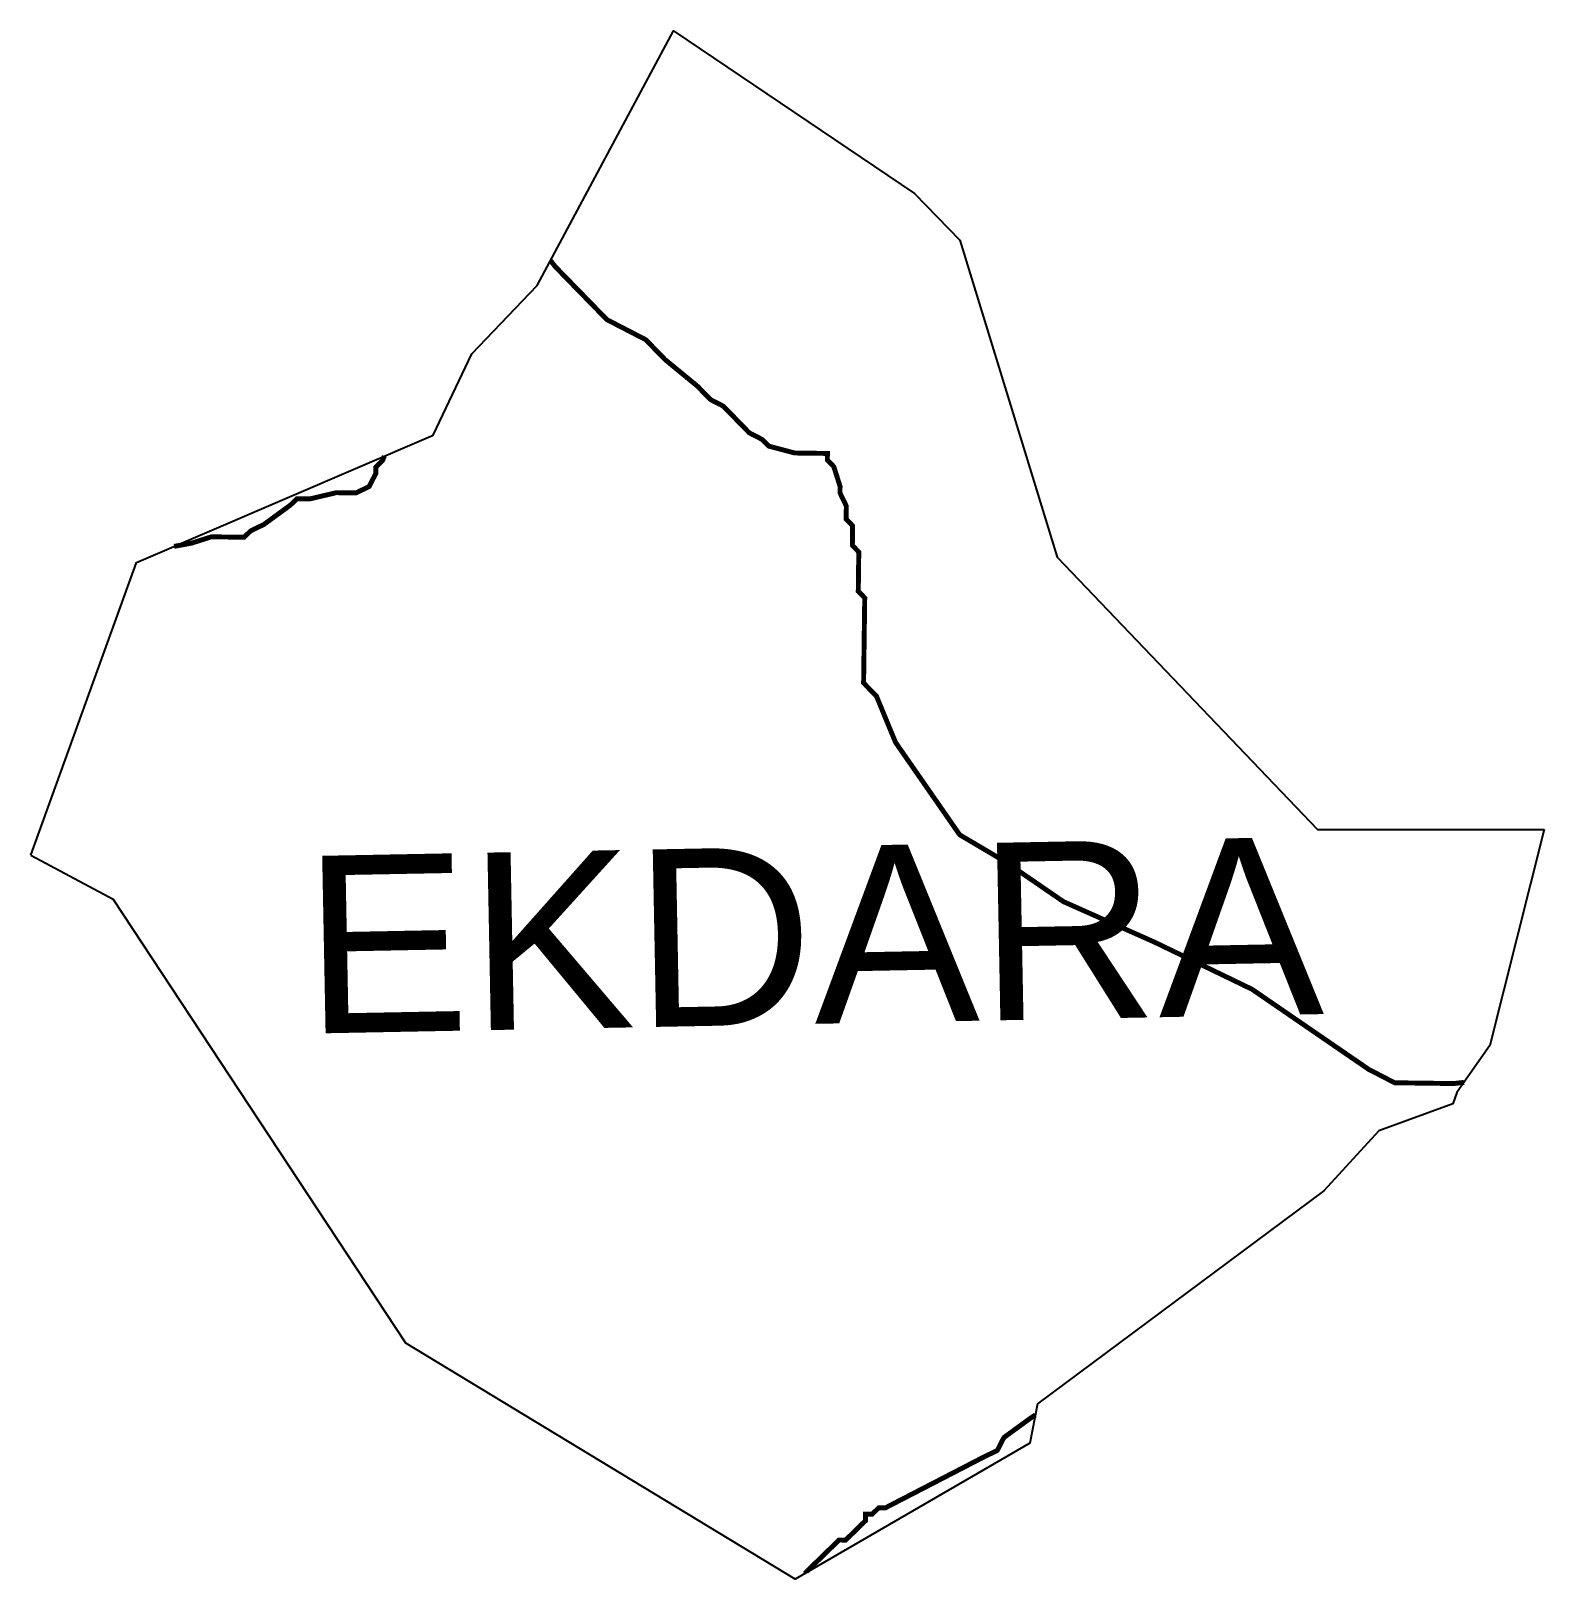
# Model space of a CAD drawing. Header units: metres. Extents: x 283965 to 284892, y 2025904 to 2026853.
import ezdxf

# ---------------------------------------------------------------- set-up
doc = ezdxf.new("R2010")
doc.units = ezdxf.units.M
for name, color, linetype in [('HAZARDS LINE', 1, 'Continuous'), ('village', 3, 'Continuous'), ('VILLAGE NAME', 250, 'Continuous')]:
    doc.layers.add(name, color=color, linetype=linetype)
doc.styles.get("Standard").update_dxf_attribs({"font": 'simplex.shx'})

msp = doc.modelspace()

# ---------------------------------------------------------------- linework, layer by layer
at = {"color": 3, "flags": 128}
msp.add_lwpolyline([(283964.96, 2026347.81), (284015.4, 2026320.92)], dxfattribs=at)
at = {"layer": 'HAZARDS LINE', "lineweight": 18}
for points in [[(284283.42, 2026712.13, 3.01, 3.01, 0), (284286.25, 2026708.5, 3.01, 3.01, 0), (284298.11, 2026696.31, 3.01, 3.01, 0), (284317.89, 2026676, 3.01, 3.01, 0), (284341.78, 2026663.65, 3.01, 3.01, 0), (284353.64, 2026651.46, 3.01, 3.01, 0), (284373.47, 2026635.16, 3.01, 3.01, 0), (284381.38, 2026627.03, 3.01, 3.01, 0), (284389.34, 2026622.92, 3.01, 3.01, 0), (284397.25, 2026614.79, 3.01, 3.01, 0), (284401.2, 2026610.73, 3.01, 3.01, 0), (284405.16, 2026606.67, 3.01, 3.01, 0), (284413.12, 2026602.55, 3.01, 3.01, 0), (284417.08, 2026598.49, 3.01, 3.01, 0), (284433.06, 2026594.26, 3.01, 3.01, 0), (284453.1, 2026594, 3.01, 3.01, 0), (284453.04, 2026589.99, 3.01, 3.01, 0), (284457, 2026585.92, 3.01, 3.01, 0), (284460.85, 2026573.84, 3.01, 3.01, 0), (284460.79, 2026569.84, 3.01, 3.01, 0), (284464.69, 2026561.76, 3.01, 3.01, 0), (284464.59, 2026553.75, 3.01, 3.01, 0), (284468.54, 2026549.68, 3.01, 3.01, 0), (284468.38, 2026537.66, 3.01, 3.01, 0), (284472.33, 2026533.59, 3.01, 3.01, 0), (284472.01, 2026509.54, 3.01, 3.01, 0), (284475.97, 2026505.48, 3.01, 3.01, 0), (284475.27, 2026453.36, 3.01, 3.01, 0), (284483.18, 2026445.24, 3.01, 3.01, 0), (284494.83, 2026417.01, 3.01, 3.01, 0), (284534.16, 2026360.35, 3.01, 3.01, 0), (284562, 2026343.94, 3.01, 3.01, 0), (284597.76, 2026319.4, 3.01, 3.01, 0), (284653.55, 2026294.6, 3.01, 3.01, 0), (284713.3, 2026265.73, 3.01, 3.01, 0), (284784.81, 2026216.66, 3.01, 3.01, 0), (284800.73, 2026208.43, 3.01, 3.01, 0), (284836.81, 2026207.95, 3.01, 3.01, 0), (284843.26, 2026208.67, 3.01, 3.01, 0)], [(284052.72, 2026537.06, 3.01, 3.01, 0), (284063.49, 2026539.06, 3.01, 3.01, 0), (284075.57, 2026542.91, 3.01, 3.01, 0), (284095.61, 2026542.64, 3.01, 3.01, 0), (284099.67, 2026546.6, 3.01, 3.01, 0), (284107.74, 2026550.5, 3.01, 3.01, 0), (284123.93, 2026562.31, 3.01, 3.01, 0), (284128, 2026566.27, 3.01, 3.01, 0), (284136.01, 2026566.16, 3.01, 3.01, 0), (284152.1, 2026569.95, 3.01, 3.01, 0), (284164.12, 2026569.79, 3.01, 3.01, 0), (284172.19, 2026573.7, 3.01, 3.01, 0), (284176.31, 2026581.66, 3.01, 3.01, 0), (284176.36, 2026585.67, 3.01, 3.01, 0), (284180.43, 2026589.62, 3.01, 3.01, 0), (284181.58, 2026592.4, 3.01, 3.01, 0)], [(284580.51, 2026004.87, 3.01, 3.01, 0), (284577.49, 2026002.91, 3.01, 3.01, 0), (284561.29, 2025991.1, 3.01, 3.01, 0), (284557.18, 2025983.14, 3.01, 3.01, 0), (284549.11, 2025979.24, 3.01, 3.01, 0), (284488.55, 2025947.97, 3.01, 3.01, 0), (284484.55, 2025948.02, 3.01, 3.01, 0), (284480.48, 2025944.07, 3.01, 3.01, 0), (284476.48, 2025944.12, 3.01, 3.01, 0), (284476.42, 2025940.11, 3.01, 3.01, 0), (284472.36, 2025936.16, 3.01, 3.01, 0), (284464.24, 2025928.25, 3.01, 3.01, 0), (284460.23, 2025928.3, 3.01, 3.01, 0), (284448.04, 2025916.43, 3.01, 3.01, 0), (284443.98, 2025912.48, 3.01, 3.01, 0), (284439.92, 2025908.52, 3.01, 3.01, 0), (284439.91, 2025908.26, 3.01, 3.01, 0)]]:
    msp.add_lwpolyline(points, format="xyseb", dxfattribs=at)
at = {"layer": 'village', "color": 3, "true_color": 0x00ff00}
for points in [[(283964.96, 2026347.81, 0), (284029.62, 2026527.14, 0), (284211.48, 2026605.24, 0), (284235.26, 2026654.97, 0), (284275.29, 2026696.96, 0), (284358.83, 2026852.83, 0), (284506.43, 2026753.17, 0), (284534.35, 2026724.67, 0), (284593.95, 2026530.52, 0), (284753.53, 2026363.58, 0), (284892.31, 2026363.68, 0)], [(284892.31, 2026363.68, 0), (284859.06, 2026231.34, 0), (284838.92, 2026202.43, 0), (284836.39, 2026195.52, 0), (284791.02, 2026178.9, 0), (284757.33, 2026142.14, 0), (284581.89, 2026011.8, 0), (284577.08, 2025987.66, 0), (284433.24, 2025904.39, 0), (284194.75, 2026048.88, 0), (284015.4, 2026320.92, 0)]]:
    msp.add_polyline3d(points, dxfattribs=at)

# ---------------------------------------------------------------- texts
at = {"layer": 'VILLAGE NAME', "insert": (284130.99, 2026347.24), "char_height": 108.7483, "attachment_point": 1, "rotation": 1.10283}
msp.add_mtext_dynamic_manual_height_columns('{\\fArial|b0|i0|c0|p34;EKDARA}', width=726.9295, gutter_width=543.74, heights=[0], dxfattribs=at)

doc.saveas('drawing.dxf')
